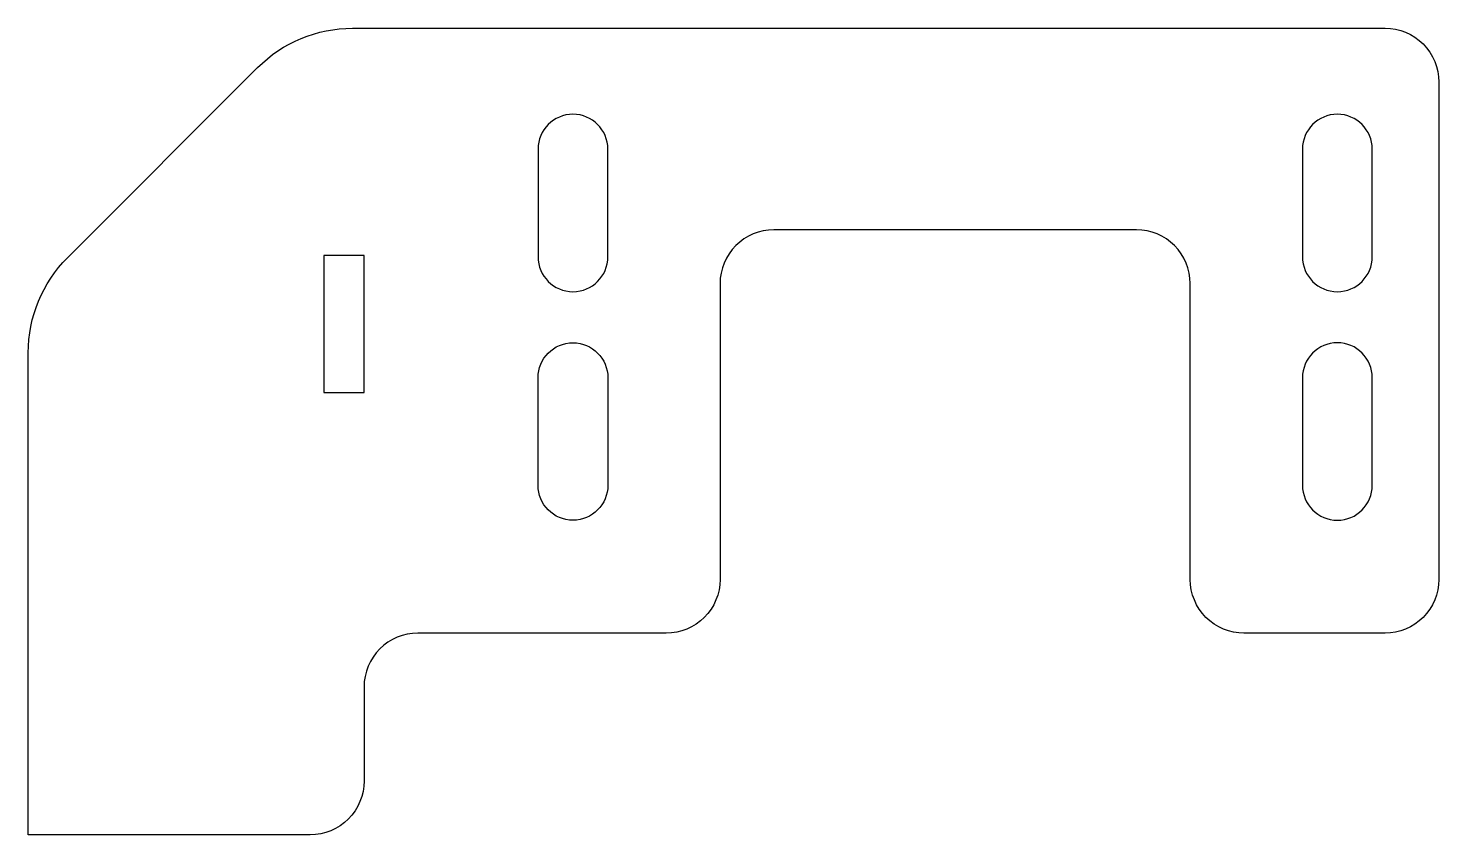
# Model space of a CAD drawing. Extents: x 0 to 105, y -60 to 0.
import ezdxf

# ---------------------------------------------------------------- set-up
doc = ezdxf.new("R2010")
doc.units = 0

msp = doc.modelspace()

# ---------------------------------------------------------------- linework, layer by layer
at = {"layer": '1'}
for points in [[(105, -4), (105, -41, -0.414214), (101, -45), (90.5, -45, -0.414214), (86.5, -41), (86.5, -19, 0.414214), (82.5, -15), (55.5, -15, 0.414214), (51.5, -19), (51.5, -41, -0.414214), (47.5, -45), (29, -45, 0.414214), (25, -49), (25, -56, -0.414214), (21, -60), (0, -60), (0, -24.14, -0.198912), (2.93, -17.07), (17.07, -2.93, -0.198912), (24.14, 0), (101, 0, -0.414214)], [(43.15, -9, 1), (37.95, -9), (37.95, -17, 1), (43.15, -17)], [(100.05, -9, 1), (94.85, -9), (94.85, -17, 1), (100.05, -17)], [(43.15, -26), (43.15, -34, -1), (37.95, -34), (37.95, -26, -1)], [(100.05, -26, 1), (94.85, -26), (94.85, -34, 1), (100.05, -34)]]:
    msp.add_lwpolyline(points, format="xyb", close=True, dxfattribs=at)
msp.add_lwpolyline([(25, -16.9), (22, -16.9), (22, -27.1), (25, -27.1)], close=True, dxfattribs=at)

doc.saveas('drawing.dxf')
